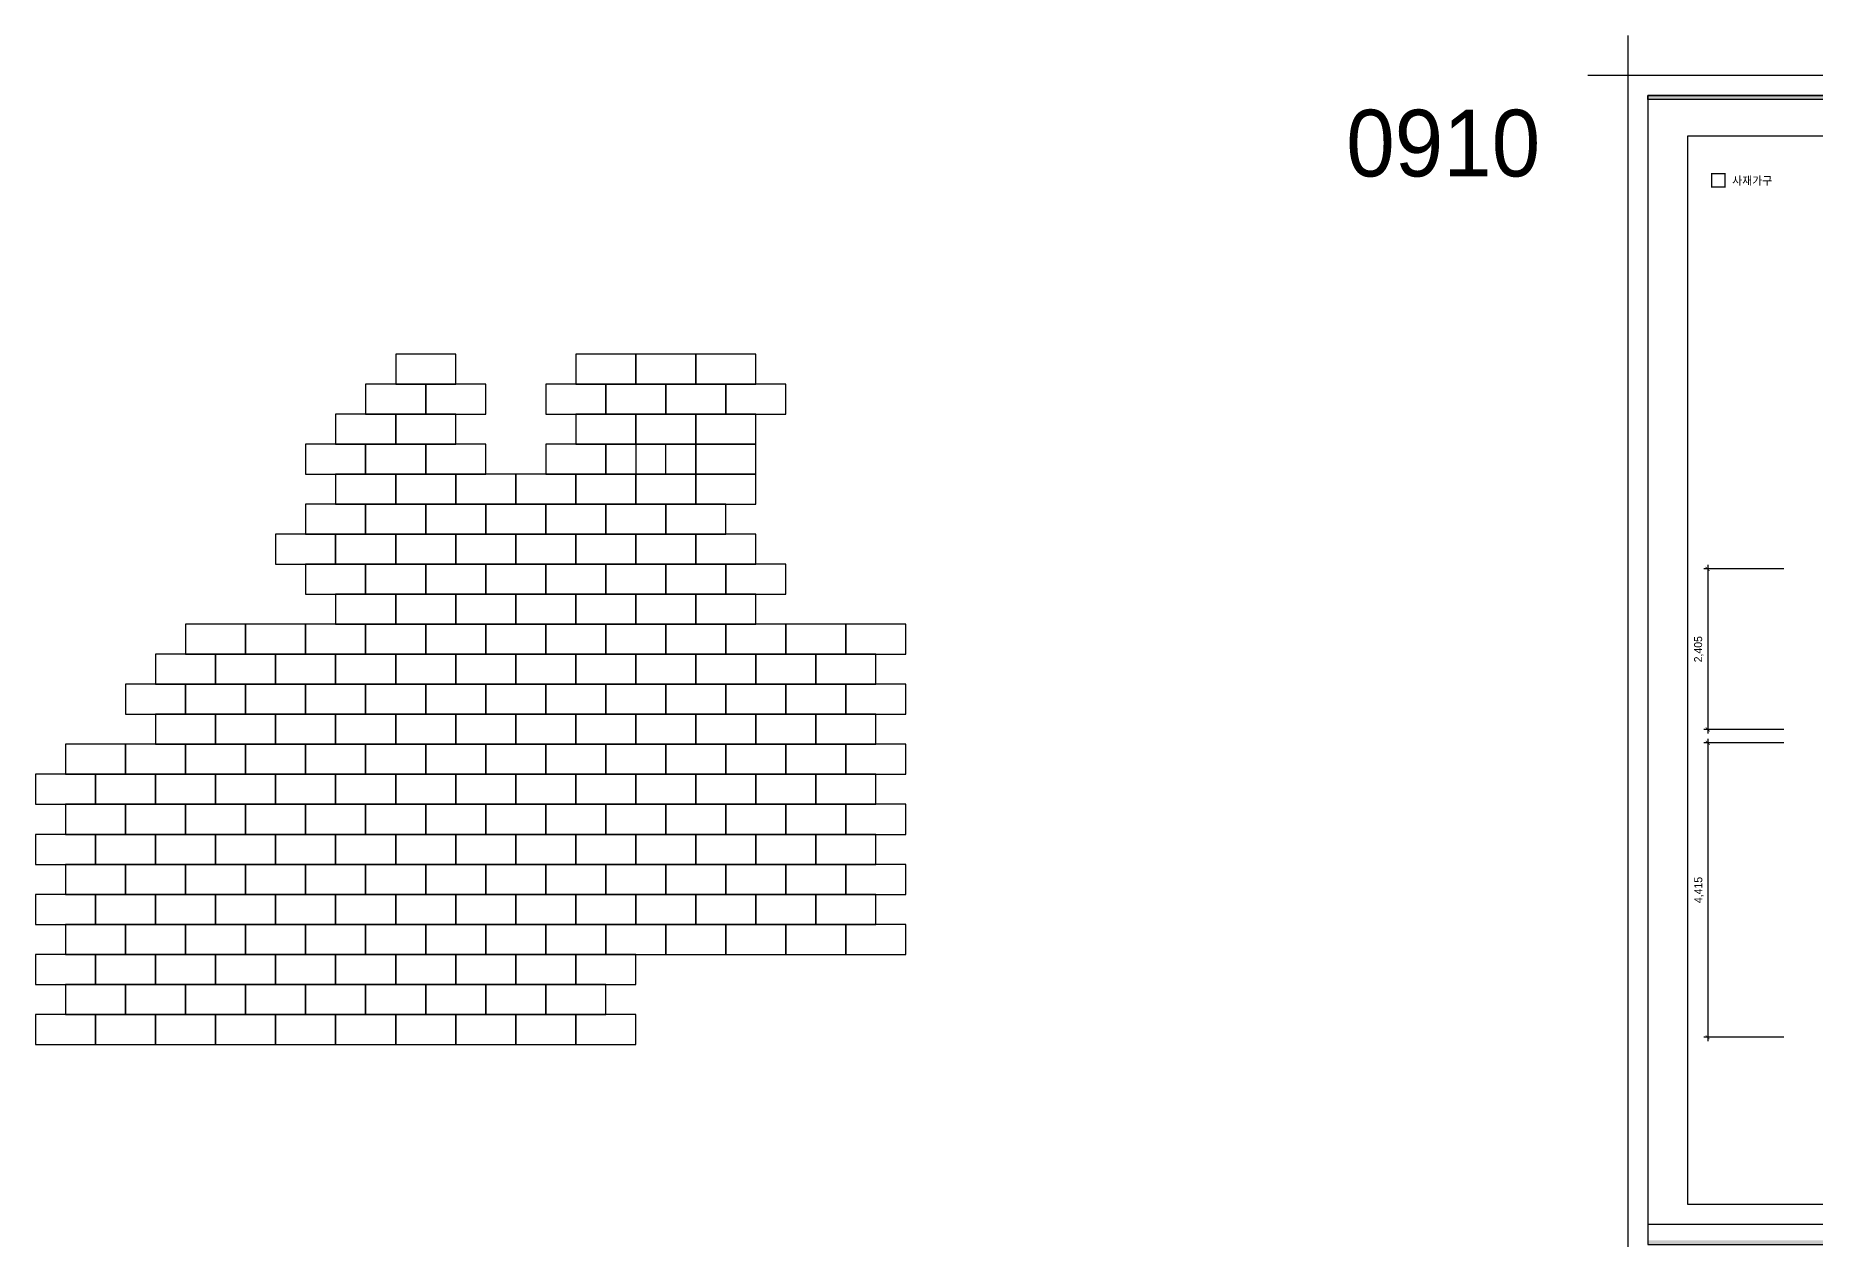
# Model space of a CAD drawing. Header units: millimetres. Extents: x 118028 to 193504, y 42792 to 96100.
# Drawn here: x 118028 to 144720, y 78055 to 96100 of the extents above; entities that cross this region are included whole.
import ezdxf
from ezdxf.enums import TextEntityAlignment as Align

# ---------------------------------------------------------------- set-up
doc = ezdxf.new("R2010")
doc.units = ezdxf.units.MM
doc.header["$LTSCALE"] = 30
doc.header["$PDMODE"] = 3
doc.linetypes.add('HID2', pattern=[1, 0.5, -0.5])
doc.layers.get('DEFPOINTS').update_dxf_attribs({"color": 248})
for name, color, linetype in [('03-TEXT', 3, 'Continuous'), ('07-DIM WAL', 5, 'Continuous'), ('3.기호.계단선', 30, 'Continuous'), ('CEIL-DOOR', 6, 'Continuous'), ('FORM(YOURNAME)-1', 1, 'Continuous'), ('FORM(YOURNAME)-11', 1, 'Continuous')]:
    doc.layers.add(name, color=color, linetype=linetype)
doc.styles.add('HY 울릉도 L', font='')
doc.styles.add('YOURNAME', font='HY울릉도M.TTF')
doc.styles.add('코레일둥고', font='Korail_Round_Gothic_Medium.ttf')
doc.styles.get('HY 울릉도 L').set_extended_font_data('HY울릉도L')
doc.dimstyles.new('60', dxfattribs={"dimscale": 60, "dimtxt": 2, "dimasz": 1, "dimexe": 1, "dimexo": 1, "dimgap": 1, "dimtad": 1, "dimdec": 0, "dimrnd": 0.05, "dimdsep": 46, "dimlunit": 6, "dimtxsty": 'HY 울릉도 L', "dimblk": 'ARCHTICK', "dimcen": 2.5, "dimdle": 1, "dimclrd": 133, "dimclre": 133, "dimclrt": 30, "dimadec": 0, "dimazin": 0, "dimtfac": 1, "dimtdec": 0, "dimtix": 1, "dimtmove": 2, "dimatfit": 3, "dimldrblk": 'ARCHTICK', "dimfxl": 1, "dimlwd": -1, "dimlwe": -1, "dimarcsym": 0})

# ---------------------------------------------------------------- blocks, each defined once
blk = doc.blocks.new('FORM-ELEVATION')
at = {"layer": 'FORM(YOURNAME)-11'}
h = blk.add_hatch(color=256, dxfattribs=at)
h.dxf.hatch_style = 1
h.paths.add_polyline_path([(-10309, 35708), (71691, 35708), (71691, 35508), (-10309, 35508)])
h.paths.add_polyline_path([(-10309, -21492), (71691, -21492), (71691, -21692), (-10309, -21692)])
at = {"layer": 'DEFPOINTS', "color": 158}
blk.add_line((62481, -20692), (-10309, -20692), dxfattribs=at)
at = {"layer": 'DEFPOINTS', "color": 1}
blk.add_lwpolyline([(-11309, 38708), (-11309, 36708), (-13309, 36708)], dxfattribs=at)
at = {"layer": 'DEFPOINTS', "color": 158}
for points in [[(-10309, -21692), (71691, -21692), (71691, 35708), (-10309, 35708)], [(-8309, 33708), (61071, 33708), (61071, -19692), (-8309, -19692)]]:
    blk.add_lwpolyline(points, close=True, dxfattribs=at)
at = {"layer": 'FORM(YOURNAME)-11', "color": 250}
blk.add_lwpolyline([(-11309, -22692), (72691, -22692), (72691, 36708), (-11309, 36708)], close=True, dxfattribs=at)
at = {"layer": 'FORM(YOURNAME)-11'}
blk.add_lwpolyline([(-10309, 35708), (71691, 35708), (71691, 35508), (-10309, 35508)], close=True, dxfattribs=at)
at = {"layer": 'FORM(YOURNAME)-11', "color": 3, "style": 'YOURNAME'}
for tag, height, p in [('2', 451, (71041, -1863)), ('1', 451, (71041, -1219)), ('3', 451, (71041, -3150)), ('4', 451, (71041, -5081)), ('5', 515, (71041, -7398)), ('6', 515, (71041, -9650)), ('7', 515, (71041, -11903)), ('8', 515, (71041, -14155)), ('9', 515, (71041, -16408)), ('10', 515, (66791, -18596)), ('11', 515, (71041, -18660)), ('12', 515, (66791, -20848)), ('13', 515, (71041, -20848))]:
    blk.add_attdef(tag, text='', height=height, dxfattribs=at).set_placement(p, align=Align.MIDDLE_RIGHT)
blk = doc.blocks.new('_ArchTick')
at = {"color": 0, "linetype": 'ByBlock', "const_width": 0.15}
blk.add_lwpolyline([(-0.5, -0.5), (0.5, 0.5)], dxfattribs=at)
blk = doc.blocks.new('*D61')
at = {"layer": '07-DIM WAL', "color": 133, "transparency": 16777216}
for p, q in [((144244, 88105), (143044, 88105)), ((143104, 88165), (143104, 85640)), ((144244, 85700), (143044, 85700))]:
    blk.add_line(p, q, dxfattribs=at)
at = {"layer": 'DEFPOINTS', "color": 0, "transparency": 16777216}
for p in [(144304, 88105), (143104, 85700), (144304, 85700)]:
    blk.add_point(p, dxfattribs=at)
at = {"layer": '07-DIM WAL', "color": 133, "transparency": 16777216, "xscale": 60, "yscale": 60, "zscale": 60}
for p, rotation in [((143104, 88105), 90), ((143104, 85700), 270)]:
    blk.add_blockref('_ArchTick', p, dxfattribs=dict(at, rotation=rotation))
at = {"layer": '07-DIM WAL', "color": 30, "transparency": 16777216, "insert": (142972, 86902), "char_height": 120, "attachment_point": 5, "rotation": 90, "style": 'HY 울릉도 L'}
blk.add_mtext('2,405', dxfattribs=at)
blk = doc.blocks.new('*D62')
at = {"layer": '07-DIM WAL', "color": 133, "transparency": 16777216}
for p, q in [((144244, 85500), (143044, 85500)), ((143104, 85560), (143104, 81025)), ((144244, 81085), (143044, 81085))]:
    blk.add_line(p, q, dxfattribs=at)
at = {"layer": 'DEFPOINTS', "color": 0, "transparency": 16777216}
for p in [(144304, 85500), (143104, 81085), (144304, 81085)]:
    blk.add_point(p, dxfattribs=at)
at = {"layer": '07-DIM WAL', "color": 133, "transparency": 16777216, "xscale": 60, "yscale": 60, "zscale": 60}
for p, rotation in [((143104, 85500), 90), ((143104, 81085), 270)]:
    blk.add_blockref('_ArchTick', p, dxfattribs=dict(at, rotation=rotation))
at = {"layer": '07-DIM WAL', "color": 30, "transparency": 16777216, "insert": (142974, 83292), "char_height": 120, "attachment_point": 5, "rotation": 90, "style": 'HY 울릉도 L'}
blk.add_mtext('4,415', dxfattribs=at)

msp = doc.modelspace()

# ---------------------------------------------------------------- linework, layer by layer
at = {"layer": '3.기호.계단선', "linetype": 'HID2', "const_width": 20}
msp.add_lwpolyline([(143161.4, 93830.6), (143361.4, 93830.6), (143361.4, 94030.6), (143161.4, 94030.6)], close=True, dxfattribs=at)
at = {"layer": 'CEIL-DOOR'}
for points in [[(123428.1, 90876.8), (124328.1, 90876.8), (124328.1, 91326.8), (123428.1, 91326.8)], [(126128.1, 90876.8), (127028.1, 90876.8), (127028.1, 91326.8), (126128.1, 91326.8)], [(127028.1, 90876.8), (127928.1, 90876.8), (127928.1, 91326.8), (127028.1, 91326.8)], [(127928.1, 90876.8), (128828.1, 90876.8), (128828.1, 91326.8), (127928.1, 91326.8)], [(122978.1, 90426.8), (123878.1, 90426.8), (123878.1, 90876.8), (122978.1, 90876.8)], [(123878.1, 90426.8), (124778.1, 90426.8), (124778.1, 90876.8), (123878.1, 90876.8)], [(125678.1, 90426.8), (126578.1, 90426.8), (126578.1, 90876.8), (125678.1, 90876.8)], [(126578.1, 90426.8), (127478.1, 90426.8), (127478.1, 90876.8), (126578.1, 90876.8)], [(127478.1, 90426.8), (128378.1, 90426.8), (128378.1, 90876.8), (127478.1, 90876.8)], [(128378.1, 90426.8), (129278.1, 90426.8), (129278.1, 90876.8), (128378.1, 90876.8)], [(122528.1, 89976.8), (123428.1, 89976.8), (123428.1, 90426.8), (122528.1, 90426.8)], [(123428.1, 89976.8), (124328.1, 89976.8), (124328.1, 90426.8), (123428.1, 90426.8)], [(126128.1, 89976.8), (127028.1, 89976.8), (127028.1, 90426.8), (126128.1, 90426.8)], [(127028.1, 89976.8), (127928.1, 89976.8), (127928.1, 90426.8), (127028.1, 90426.8)], [(127928.1, 89976.8), (128828.1, 89976.8), (128828.1, 90426.8), (127928.1, 90426.8)], [(122078.1, 89526.8), (122978.1, 89526.8), (122978.1, 89976.8), (122078.1, 89976.8)], [(122978.1, 89526.8), (123878.1, 89526.8), (123878.1, 89976.8), (122978.1, 89976.8)], [(123878.1, 89526.8), (124778.1, 89526.8), (124778.1, 89976.8), (123878.1, 89976.8)], [(125678.1, 89526.8), (126578.1, 89526.8), (126578.1, 89976.8), (125678.1, 89976.8)], [(126578.1, 89526.8), (127478.1, 89526.8), (127478.1, 89976.8), (126578.1, 89976.8)], [(127028.1, 89526.8), (127928.1, 89526.8), (127928.1, 89976.8), (127028.1, 89976.8)], [(127928.1, 89526.8), (128828.1, 89526.8), (128828.1, 89976.8), (127928.1, 89976.8)], [(122528.1, 89076.8), (123428.1, 89076.8), (123428.1, 89526.8), (122528.1, 89526.8)], [(123428.1, 89076.8), (124328.1, 89076.8), (124328.1, 89526.8), (123428.1, 89526.8)], [(124328.1, 89076.8), (125228.1, 89076.8), (125228.1, 89526.8), (124328.1, 89526.8)], [(125228.1, 89076.8), (126128.1, 89076.8), (126128.1, 89526.8), (125228.1, 89526.8)], [(126128.1, 89076.8), (127028.1, 89076.8), (127028.1, 89526.8), (126128.1, 89526.8)], [(127028.1, 89076.8), (127928.1, 89076.8), (127928.1, 89526.8), (127028.1, 89526.8)], [(127928.1, 89076.8), (128828.1, 89076.8), (128828.1, 89526.8), (127928.1, 89526.8)], [(122078.1, 88626.8), (122978.1, 88626.8), (122978.1, 89076.8), (122078.1, 89076.8)], [(122978.1, 88626.8), (123878.1, 88626.8), (123878.1, 89076.8), (122978.1, 89076.8)], [(123878.1, 88626.8), (124778.1, 88626.8), (124778.1, 89076.8), (123878.1, 89076.8)], [(124778.1, 88626.8), (125678.1, 88626.8), (125678.1, 89076.8), (124778.1, 89076.8)], [(125678.1, 88626.8), (126578.1, 88626.8), (126578.1, 89076.8), (125678.1, 89076.8)], [(126578.1, 88626.8), (127478.1, 88626.8), (127478.1, 89076.8), (126578.1, 89076.8)], [(127478.1, 88626.8), (128378.1, 88626.8), (128378.1, 89076.8), (127478.1, 89076.8)], [(121628.1, 88176.8), (122528.1, 88176.8), (122528.1, 88626.8), (121628.1, 88626.8)], [(122528.1, 88176.8), (123428.1, 88176.8), (123428.1, 88626.8), (122528.1, 88626.8)], [(123428.1, 88176.8), (124328.1, 88176.8), (124328.1, 88626.8), (123428.1, 88626.8)], [(124328.1, 88176.8), (125228.1, 88176.8), (125228.1, 88626.8), (124328.1, 88626.8)], [(125228.1, 88176.8), (126128.1, 88176.8), (126128.1, 88626.8), (125228.1, 88626.8)], [(126128.1, 88176.8), (127028.1, 88176.8), (127028.1, 88626.8), (126128.1, 88626.8)], [(127028.1, 88176.8), (127928.1, 88176.8), (127928.1, 88626.8), (127028.1, 88626.8)], [(127928.1, 88176.8), (128828.1, 88176.8), (128828.1, 88626.8), (127928.1, 88626.8)], [(122078.1, 87726.8), (122978.1, 87726.8), (122978.1, 88176.8), (122078.1, 88176.8)], [(122978.1, 87726.8), (123878.1, 87726.8), (123878.1, 88176.8), (122978.1, 88176.8)], [(123878.1, 87726.8), (124778.1, 87726.8), (124778.1, 88176.8), (123878.1, 88176.8)], [(124778.1, 87726.8), (125678.1, 87726.8), (125678.1, 88176.8), (124778.1, 88176.8)], [(125678.1, 87726.8), (126578.1, 87726.8), (126578.1, 88176.8), (125678.1, 88176.8)], [(126578.1, 87726.8), (127478.1, 87726.8), (127478.1, 88176.8), (126578.1, 88176.8)], [(127478.1, 87726.8), (128378.1, 87726.8), (128378.1, 88176.8), (127478.1, 88176.8)], [(128378.1, 87726.8), (129278.1, 87726.8), (129278.1, 88176.8), (128378.1, 88176.8)], [(122528.1, 87276.8), (123428.1, 87276.8), (123428.1, 87726.8), (122528.1, 87726.8)], [(123428.1, 87276.8), (124328.1, 87276.8), (124328.1, 87726.8), (123428.1, 87726.8)], [(124328.1, 87276.8), (125228.1, 87276.8), (125228.1, 87726.8), (124328.1, 87726.8)], [(125228.1, 87276.8), (126128.1, 87276.8), (126128.1, 87726.8), (125228.1, 87726.8)], [(126128.1, 87276.8), (127028.1, 87276.8), (127028.1, 87726.8), (126128.1, 87726.8)], [(127028.1, 87276.8), (127928.1, 87276.8), (127928.1, 87726.8), (127028.1, 87726.8)], [(127928.1, 87276.8), (128828.1, 87276.8), (128828.1, 87726.8), (127928.1, 87726.8)], [(120278.1, 86826.8), (121178.1, 86826.8), (121178.1, 87276.8), (120278.1, 87276.8)], [(121178.1, 86826.8), (122078.1, 86826.8), (122078.1, 87276.8), (121178.1, 87276.8)], [(122078.1, 86826.8), (122978.1, 86826.8), (122978.1, 87276.8), (122078.1, 87276.8)], [(122978.1, 86826.8), (123878.1, 86826.8), (123878.1, 87276.8), (122978.1, 87276.8)], [(123878.1, 86826.8), (124778.1, 86826.8), (124778.1, 87276.8), (123878.1, 87276.8)], [(124778.1, 86826.8), (125678.1, 86826.8), (125678.1, 87276.8), (124778.1, 87276.8)], [(125678.1, 86826.8), (126578.1, 86826.8), (126578.1, 87276.8), (125678.1, 87276.8)], [(126578.1, 86826.8), (127478.1, 86826.8), (127478.1, 87276.8), (126578.1, 87276.8)], [(127478.1, 86826.8), (128378.1, 86826.8), (128378.1, 87276.8), (127478.1, 87276.8)], [(128378.1, 86826.8), (129278.1, 86826.8), (129278.1, 87276.8), (128378.1, 87276.8)], [(129278.1, 86826.8), (130178.1, 86826.8), (130178.1, 87276.8), (129278.1, 87276.8)], [(130178.1, 86826.8), (131078.1, 86826.8), (131078.1, 87276.8), (130178.1, 87276.8)], [(119828.1, 86376.8), (120728.1, 86376.8), (120728.1, 86826.8), (119828.1, 86826.8)], [(120728.1, 86376.8), (121628.1, 86376.8), (121628.1, 86826.8), (120728.1, 86826.8)], [(121628.1, 86376.8), (122528.1, 86376.8), (122528.1, 86826.8), (121628.1, 86826.8)], [(122528.1, 86376.8), (123428.1, 86376.8), (123428.1, 86826.8), (122528.1, 86826.8)], [(123428.1, 86376.8), (124328.1, 86376.8), (124328.1, 86826.8), (123428.1, 86826.8)], [(124328.1, 86376.8), (125228.1, 86376.8), (125228.1, 86826.8), (124328.1, 86826.8)], [(125228.1, 86376.8), (126128.1, 86376.8), (126128.1, 86826.8), (125228.1, 86826.8)], [(126128.1, 86376.8), (127028.1, 86376.8), (127028.1, 86826.8), (126128.1, 86826.8)], [(127028.1, 86376.8), (127928.1, 86376.8), (127928.1, 86826.8), (127028.1, 86826.8)], [(127928.1, 86376.8), (128828.1, 86376.8), (128828.1, 86826.8), (127928.1, 86826.8)], [(128828.1, 86376.8), (129728.1, 86376.8), (129728.1, 86826.8), (128828.1, 86826.8)], [(129728.1, 86376.8), (130628.1, 86376.8), (130628.1, 86826.8), (129728.1, 86826.8)], [(119378.1, 85926.8), (120278.1, 85926.8), (120278.1, 86376.8), (119378.1, 86376.8)], [(120278.1, 85926.8), (121178.1, 85926.8), (121178.1, 86376.8), (120278.1, 86376.8)], [(121178.1, 85926.8), (122078.1, 85926.8), (122078.1, 86376.8), (121178.1, 86376.8)], [(122078.1, 85926.8), (122978.1, 85926.8), (122978.1, 86376.8), (122078.1, 86376.8)], [(122978.1, 85926.8), (123878.1, 85926.8), (123878.1, 86376.8), (122978.1, 86376.8)], [(123878.1, 85926.8), (124778.1, 85926.8), (124778.1, 86376.8), (123878.1, 86376.8)], [(124778.1, 85926.8), (125678.1, 85926.8), (125678.1, 86376.8), (124778.1, 86376.8)], [(125678.1, 85926.8), (126578.1, 85926.8), (126578.1, 86376.8), (125678.1, 86376.8)], [(126578.1, 85926.8), (127478.1, 85926.8), (127478.1, 86376.8), (126578.1, 86376.8)], [(127478.1, 85926.8), (128378.1, 85926.8), (128378.1, 86376.8), (127478.1, 86376.8)], [(128378.1, 85926.8), (129278.1, 85926.8), (129278.1, 86376.8), (128378.1, 86376.8)], [(129278.1, 85926.8), (130178.1, 85926.8), (130178.1, 86376.8), (129278.1, 86376.8)], [(130178.1, 85926.8), (131078.1, 85926.8), (131078.1, 86376.8), (130178.1, 86376.8)], [(119828.1, 85476.8), (120728.1, 85476.8), (120728.1, 85926.8), (119828.1, 85926.8)], [(120728.1, 85476.8), (121628.1, 85476.8), (121628.1, 85926.8), (120728.1, 85926.8)], [(121628.1, 85476.8), (122528.1, 85476.8), (122528.1, 85926.8), (121628.1, 85926.8)], [(122528.1, 85476.8), (123428.1, 85476.8), (123428.1, 85926.8), (122528.1, 85926.8)], [(123428.1, 85476.8), (124328.1, 85476.8), (124328.1, 85926.8), (123428.1, 85926.8)], [(124328.1, 85476.8), (125228.1, 85476.8), (125228.1, 85926.8), (124328.1, 85926.8)], [(125228.1, 85476.8), (126128.1, 85476.8), (126128.1, 85926.8), (125228.1, 85926.8)], [(126128.1, 85476.8), (127028.1, 85476.8), (127028.1, 85926.8), (126128.1, 85926.8)], [(127028.1, 85476.8), (127928.1, 85476.8), (127928.1, 85926.8), (127028.1, 85926.8)], [(127928.1, 85476.8), (128828.1, 85476.8), (128828.1, 85926.8), (127928.1, 85926.8)], [(128828.1, 85476.8), (129728.1, 85476.8), (129728.1, 85926.8), (128828.1, 85926.8)], [(129728.1, 85476.8), (130628.1, 85476.8), (130628.1, 85926.8), (129728.1, 85926.8)], [(118478.1, 85026.8), (119378.1, 85026.8), (119378.1, 85476.8), (118478.1, 85476.8)], [(119378.1, 85026.8), (120278.1, 85026.8), (120278.1, 85476.8), (119378.1, 85476.8)], [(120278.1, 85026.8), (121178.1, 85026.8), (121178.1, 85476.8), (120278.1, 85476.8)], [(121178.1, 85026.8), (122078.1, 85026.8), (122078.1, 85476.8), (121178.1, 85476.8)], [(122078.1, 85026.8), (122978.1, 85026.8), (122978.1, 85476.8), (122078.1, 85476.8)], [(122978.1, 85026.8), (123878.1, 85026.8), (123878.1, 85476.8), (122978.1, 85476.8)], [(123878.1, 85026.8), (124778.1, 85026.8), (124778.1, 85476.8), (123878.1, 85476.8)], [(124778.1, 85026.8), (125678.1, 85026.8), (125678.1, 85476.8), (124778.1, 85476.8)], [(125678.1, 85026.8), (126578.1, 85026.8), (126578.1, 85476.8), (125678.1, 85476.8)], [(126578.1, 85026.8), (127478.1, 85026.8), (127478.1, 85476.8), (126578.1, 85476.8)], [(127478.1, 85026.8), (128378.1, 85026.8), (128378.1, 85476.8), (127478.1, 85476.8)], [(128378.1, 85026.8), (129278.1, 85026.8), (129278.1, 85476.8), (128378.1, 85476.8)], [(129278.1, 85026.8), (130178.1, 85026.8), (130178.1, 85476.8), (129278.1, 85476.8)], [(130178.1, 85026.8), (131078.1, 85026.8), (131078.1, 85476.8), (130178.1, 85476.8)], [(118028.1, 84576.8), (118928.1, 84576.8), (118928.1, 85026.8), (118028.1, 85026.8)], [(118928.1, 84576.8), (119828.1, 84576.8), (119828.1, 85026.8), (118928.1, 85026.8)], [(119828.1, 84576.8), (120728.1, 84576.8), (120728.1, 85026.8), (119828.1, 85026.8)], [(120728.1, 84576.8), (121628.1, 84576.8), (121628.1, 85026.8), (120728.1, 85026.8)], [(121628.1, 84576.8), (122528.1, 84576.8), (122528.1, 85026.8), (121628.1, 85026.8)], [(122528.1, 84576.8), (123428.1, 84576.8), (123428.1, 85026.8), (122528.1, 85026.8)], [(123428.1, 84576.8), (124328.1, 84576.8), (124328.1, 85026.8), (123428.1, 85026.8)], [(124328.1, 84576.8), (125228.1, 84576.8), (125228.1, 85026.8), (124328.1, 85026.8)], [(125228.1, 84576.8), (126128.1, 84576.8), (126128.1, 85026.8), (125228.1, 85026.8)], [(126128.1, 84576.8), (127028.1, 84576.8), (127028.1, 85026.8), (126128.1, 85026.8)], [(127028.1, 84576.8), (127928.1, 84576.8), (127928.1, 85026.8), (127028.1, 85026.8)], [(127928.1, 84576.8), (128828.1, 84576.8), (128828.1, 85026.8), (127928.1, 85026.8)], [(128828.1, 84576.8), (129728.1, 84576.8), (129728.1, 85026.8), (128828.1, 85026.8)], [(129728.1, 84576.8), (130628.1, 84576.8), (130628.1, 85026.8), (129728.1, 85026.8)], [(118478.1, 84126.8), (119378.1, 84126.8), (119378.1, 84576.8), (118478.1, 84576.8)], [(119378.1, 84126.8), (120278.1, 84126.8), (120278.1, 84576.8), (119378.1, 84576.8)], [(120278.1, 84126.8), (121178.1, 84126.8), (121178.1, 84576.8), (120278.1, 84576.8)], [(121178.1, 84126.8), (122078.1, 84126.8), (122078.1, 84576.8), (121178.1, 84576.8)], [(122078.1, 84126.8), (122978.1, 84126.8), (122978.1, 84576.8), (122078.1, 84576.8)], [(122978.1, 84126.8), (123878.1, 84126.8), (123878.1, 84576.8), (122978.1, 84576.8)], [(123878.1, 84126.8), (124778.1, 84126.8), (124778.1, 84576.8), (123878.1, 84576.8)], [(124778.1, 84126.8), (125678.1, 84126.8), (125678.1, 84576.8), (124778.1, 84576.8)], [(125678.1, 84126.8), (126578.1, 84126.8), (126578.1, 84576.8), (125678.1, 84576.8)], [(126578.1, 84126.8), (127478.1, 84126.8), (127478.1, 84576.8), (126578.1, 84576.8)], [(127478.1, 84126.8), (128378.1, 84126.8), (128378.1, 84576.8), (127478.1, 84576.8)], [(128378.1, 84126.8), (129278.1, 84126.8), (129278.1, 84576.8), (128378.1, 84576.8)], [(129278.1, 84126.8), (130178.1, 84126.8), (130178.1, 84576.8), (129278.1, 84576.8)], [(130178.1, 84126.8), (131078.1, 84126.8), (131078.1, 84576.8), (130178.1, 84576.8)], [(118028.1, 83676.8), (118928.1, 83676.8), (118928.1, 84126.8), (118028.1, 84126.8)], [(118928.1, 83676.8), (119828.1, 83676.8), (119828.1, 84126.8), (118928.1, 84126.8)], [(119828.1, 83676.8), (120728.1, 83676.8), (120728.1, 84126.8), (119828.1, 84126.8)], [(120728.1, 83676.8), (121628.1, 83676.8), (121628.1, 84126.8), (120728.1, 84126.8)], [(121628.1, 83676.8), (122528.1, 83676.8), (122528.1, 84126.8), (121628.1, 84126.8)], [(122528.1, 83676.8), (123428.1, 83676.8), (123428.1, 84126.8), (122528.1, 84126.8)], [(123428.1, 83676.8), (124328.1, 83676.8), (124328.1, 84126.8), (123428.1, 84126.8)], [(124328.1, 83676.8), (125228.1, 83676.8), (125228.1, 84126.8), (124328.1, 84126.8)], [(125228.1, 83676.8), (126128.1, 83676.8), (126128.1, 84126.8), (125228.1, 84126.8)], [(126128.1, 83676.8), (127028.1, 83676.8), (127028.1, 84126.8), (126128.1, 84126.8)], [(127028.1, 83676.8), (127928.1, 83676.8), (127928.1, 84126.8), (127028.1, 84126.8)], [(127928.1, 83676.8), (128828.1, 83676.8), (128828.1, 84126.8), (127928.1, 84126.8)], [(128828.1, 83676.8), (129728.1, 83676.8), (129728.1, 84126.8), (128828.1, 84126.8)], [(129728.1, 83676.8), (130628.1, 83676.8), (130628.1, 84126.8), (129728.1, 84126.8)], [(118478.1, 83226.8), (119378.1, 83226.8), (119378.1, 83676.8), (118478.1, 83676.8)], [(119378.1, 83226.8), (120278.1, 83226.8), (120278.1, 83676.8), (119378.1, 83676.8)], [(120278.1, 83226.8), (121178.1, 83226.8), (121178.1, 83676.8), (120278.1, 83676.8)], [(121178.1, 83226.8), (122078.1, 83226.8), (122078.1, 83676.8), (121178.1, 83676.8)], [(122078.1, 83226.8), (122978.1, 83226.8), (122978.1, 83676.8), (122078.1, 83676.8)], [(122978.1, 83226.8), (123878.1, 83226.8), (123878.1, 83676.8), (122978.1, 83676.8)], [(123878.1, 83226.8), (124778.1, 83226.8), (124778.1, 83676.8), (123878.1, 83676.8)], [(124778.1, 83226.8), (125678.1, 83226.8), (125678.1, 83676.8), (124778.1, 83676.8)], [(125678.1, 83226.8), (126578.1, 83226.8), (126578.1, 83676.8), (125678.1, 83676.8)], [(126578.1, 83226.8), (127478.1, 83226.8), (127478.1, 83676.8), (126578.1, 83676.8)], [(127478.1, 83226.8), (128378.1, 83226.8), (128378.1, 83676.8), (127478.1, 83676.8)], [(128378.1, 83226.8), (129278.1, 83226.8), (129278.1, 83676.8), (128378.1, 83676.8)], [(129278.1, 83226.8), (130178.1, 83226.8), (130178.1, 83676.8), (129278.1, 83676.8)], [(130178.1, 83226.8), (131078.1, 83226.8), (131078.1, 83676.8), (130178.1, 83676.8)], [(118028.1, 82776.8), (118928.1, 82776.8), (118928.1, 83226.8), (118028.1, 83226.8)], [(118928.1, 82776.8), (119828.1, 82776.8), (119828.1, 83226.8), (118928.1, 83226.8)], [(119828.1, 82776.8), (120728.1, 82776.8), (120728.1, 83226.8), (119828.1, 83226.8)], [(120728.1, 82776.8), (121628.1, 82776.8), (121628.1, 83226.8), (120728.1, 83226.8)], [(121628.1, 82776.8), (122528.1, 82776.8), (122528.1, 83226.8), (121628.1, 83226.8)], [(122528.1, 82776.8), (123428.1, 82776.8), (123428.1, 83226.8), (122528.1, 83226.8)], [(123428.1, 82776.8), (124328.1, 82776.8), (124328.1, 83226.8), (123428.1, 83226.8)], [(124328.1, 82776.8), (125228.1, 82776.8), (125228.1, 83226.8), (124328.1, 83226.8)], [(125228.1, 82776.8), (126128.1, 82776.8), (126128.1, 83226.8), (125228.1, 83226.8)], [(126128.1, 82776.8), (127028.1, 82776.8), (127028.1, 83226.8), (126128.1, 83226.8)], [(127028.1, 82776.8), (127928.1, 82776.8), (127928.1, 83226.8), (127028.1, 83226.8)], [(127928.1, 82776.8), (128828.1, 82776.8), (128828.1, 83226.8), (127928.1, 83226.8)], [(128828.1, 82776.8), (129728.1, 82776.8), (129728.1, 83226.8), (128828.1, 83226.8)], [(129728.1, 82776.8), (130628.1, 82776.8), (130628.1, 83226.8), (129728.1, 83226.8)], [(118478.1, 82326.8), (119378.1, 82326.8), (119378.1, 82776.8), (118478.1, 82776.8)], [(119378.1, 82326.8), (120278.1, 82326.8), (120278.1, 82776.8), (119378.1, 82776.8)], [(120278.1, 82326.8), (121178.1, 82326.8), (121178.1, 82776.8), (120278.1, 82776.8)], [(121178.1, 82326.8), (122078.1, 82326.8), (122078.1, 82776.8), (121178.1, 82776.8)], [(122078.1, 82326.8), (122978.1, 82326.8), (122978.1, 82776.8), (122078.1, 82776.8)], [(122978.1, 82326.8), (123878.1, 82326.8), (123878.1, 82776.8), (122978.1, 82776.8)], [(123878.1, 82326.8), (124778.1, 82326.8), (124778.1, 82776.8), (123878.1, 82776.8)], [(124778.1, 82326.8), (125678.1, 82326.8), (125678.1, 82776.8), (124778.1, 82776.8)], [(125678.1, 82326.8), (126578.1, 82326.8), (126578.1, 82776.8), (125678.1, 82776.8)], [(126578.1, 82326.8), (127478.1, 82326.8), (127478.1, 82776.8), (126578.1, 82776.8)], [(127478.1, 82326.8), (128378.1, 82326.8), (128378.1, 82776.8), (127478.1, 82776.8)], [(128378.1, 82326.8), (129278.1, 82326.8), (129278.1, 82776.8), (128378.1, 82776.8)], [(129278.1, 82326.8), (130178.1, 82326.8), (130178.1, 82776.8), (129278.1, 82776.8)], [(130178.1, 82326.8), (131078.1, 82326.8), (131078.1, 82776.8), (130178.1, 82776.8)], [(118028.1, 81876.8), (118928.1, 81876.8), (118928.1, 82326.8), (118028.1, 82326.8)], [(118928.1, 81876.8), (119828.1, 81876.8), (119828.1, 82326.8), (118928.1, 82326.8)], [(119828.1, 81876.8), (120728.1, 81876.8), (120728.1, 82326.8), (119828.1, 82326.8)], [(120728.1, 81876.8), (121628.1, 81876.8), (121628.1, 82326.8), (120728.1, 82326.8)], [(121628.1, 81876.8), (122528.1, 81876.8), (122528.1, 82326.8), (121628.1, 82326.8)], [(122528.1, 81876.8), (123428.1, 81876.8), (123428.1, 82326.8), (122528.1, 82326.8)], [(123428.1, 81876.8), (124328.1, 81876.8), (124328.1, 82326.8), (123428.1, 82326.8)], [(124328.1, 81876.8), (125228.1, 81876.8), (125228.1, 82326.8), (124328.1, 82326.8)], [(125228.1, 81876.8), (126128.1, 81876.8), (126128.1, 82326.8), (125228.1, 82326.8)], [(126128.1, 81876.8), (127028.1, 81876.8), (127028.1, 82326.8), (126128.1, 82326.8)], [(118478.1, 81426.8), (119378.1, 81426.8), (119378.1, 81876.8), (118478.1, 81876.8)], [(119378.1, 81426.8), (120278.1, 81426.8), (120278.1, 81876.8), (119378.1, 81876.8)], [(120278.1, 81426.8), (121178.1, 81426.8), (121178.1, 81876.8), (120278.1, 81876.8)], [(121178.1, 81426.8), (122078.1, 81426.8), (122078.1, 81876.8), (121178.1, 81876.8)], [(122078.1, 81426.8), (122978.1, 81426.8), (122978.1, 81876.8), (122078.1, 81876.8)], [(122978.1, 81426.8), (123878.1, 81426.8), (123878.1, 81876.8), (122978.1, 81876.8)], [(123878.1, 81426.8), (124778.1, 81426.8), (124778.1, 81876.8), (123878.1, 81876.8)], [(124778.1, 81426.8), (125678.1, 81426.8), (125678.1, 81876.8), (124778.1, 81876.8)], [(125678.1, 81426.8), (126578.1, 81426.8), (126578.1, 81876.8), (125678.1, 81876.8)], [(118028.1, 80976.8), (118928.1, 80976.8), (118928.1, 81426.8), (118028.1, 81426.8)], [(118928.1, 80976.8), (119828.1, 80976.8), (119828.1, 81426.8), (118928.1, 81426.8)], [(119828.1, 80976.8), (120728.1, 80976.8), (120728.1, 81426.8), (119828.1, 81426.8)], [(120728.1, 80976.8), (121628.1, 80976.8), (121628.1, 81426.8), (120728.1, 81426.8)], [(121628.1, 80976.8), (122528.1, 80976.8), (122528.1, 81426.8), (121628.1, 81426.8)], [(122528.1, 80976.8), (123428.1, 80976.8), (123428.1, 81426.8), (122528.1, 81426.8)], [(123428.1, 80976.8), (124328.1, 80976.8), (124328.1, 81426.8), (123428.1, 81426.8)], [(124328.1, 80976.8), (125228.1, 80976.8), (125228.1, 81426.8), (124328.1, 81426.8)], [(125228.1, 80976.8), (126128.1, 80976.8), (126128.1, 81426.8), (125228.1, 81426.8)], [(126128.1, 80976.8), (127028.1, 80976.8), (127028.1, 81426.8), (126128.1, 81426.8)]]:
    msp.add_lwpolyline(points, close=True, dxfattribs=at)

# ---------------------------------------------------------------- block references
at = {"layer": 'FORM(YOURNAME)-1', "xscale": 0.3, "yscale": 0.3, "zscale": 0.3}
msp.add_blockref('FORM-ELEVATION', (145297, 84487.8), dxfattribs=at)

# ---------------------------------------------------------------- texts
at = {"layer": '03-TEXT', "style": '코레일둥고'}
msp.add_text('0910', height=1000, dxfattribs=at).set_placement((139138.4, 93989.1), align=Align.CENTER)
at = {"layer": '3.기호.계단선', "linetype": 'HID2', "style": '코레일둥고'}
msp.add_text('사재가구', height=120, dxfattribs=at).set_placement((143471.1, 93864.6))

# ---------------------------------------------------------------- dimensions: what is measured, and where the dimension line sits
at = {"layer": '07-DIM WAL'}
for base, p1, p2, picture, middle in [((143104.4, 85699.8), (144304.4, 88104.8), (144304.4, 85699.8), '*D61', (142972.5, 86902.3)), ((143104.4, 81084.8), (144304.4, 85499.8), (144304.4, 81084.8), '*D62', (142973.8, 83292.3))]:
    dim = msp.add_linear_dim(base=base, p1=p1, p2=p2, angle=90, dimstyle='60', dxfattribs=at)
    dim.commit()
    dim.dimension.update_dxf_attribs({"geometry": picture, "text_midpoint": middle})

doc.saveas('drawing.dxf')
